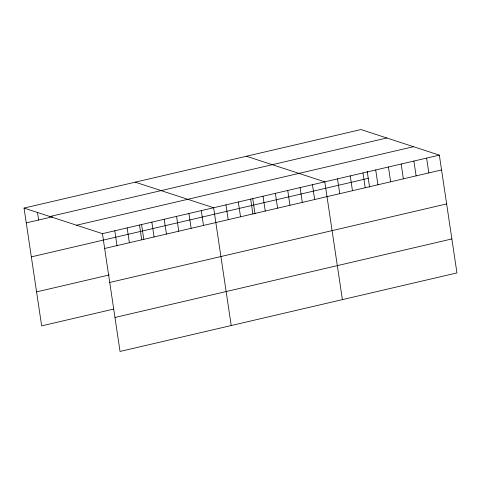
<?xml version="1.0" encoding="UTF-8"?>
<svg xmlns="http://www.w3.org/2000/svg" width="481" height="481" viewBox="0 0 481 481"><rect width="100%" height="100%" fill="white"/><g stroke="black" fill="none" stroke-linecap="round" stroke-linejoin="round"><path stroke-width="0.72" d="M24.05 208.081L360.954 129.545L439.345 155.129L456.95 272.919L120.046 351.455L102.441 233.664L24.05 208.081L41.655 325.871L113.594 309.103M49.922 216.522L386.826 137.987M26.263 222.895L52.423 216.799M76.569 225.222L413.48 146.687M102.441 233.664L439.345 155.129M31.343 256.878L368.248 178.343M104.654 248.479L441.558 169.943M36.574 291.889L109.241 274.952M109.734 282.461L446.639 203.926M114.965 317.472L451.869 238.937M246.41 156.247L324.795 181.83L342.4 299.621M135.227 182.161L213.618 207.744L231.223 325.535M426.617 158.099L428.836 172.913M413.888 161.063L416.107 175.878M401.166 164.027L403.379 178.848M388.438 166.997L390.65 181.812M375.709 169.961L377.922 184.782M367.189 171.266L369.558 187.097M362.981 172.932L365.193 187.746M350.252 175.896L352.465 190.71M337.524 178.866L339.742 193.681M312.446 184.71L314.658 199.525M300.09 187.59L302.308 202.405M287.74 190.47L289.953 205.285M275.385 193.35L277.597 208.165M263.035 196.23L265.247 211.045M252.747 198.677L255.008 213.798M250.679 199.11L252.892 213.925M238.323 201.99L240.542 216.805M225.974 204.864L228.186 219.685M201.268 210.624L203.481 225.445M188.913 213.504L191.125 228.325M176.557 216.384L178.776 231.199M164.207 219.264L166.42 234.079M151.852 222.144L154.07 236.959M141.57 224.591L143.831 239.712M139.502 225.024L141.715 239.839M127.146 227.904L129.359 242.719M114.797 230.784L117.009 245.599M37.512 212.608L38.618 220.015"/></g></svg>
